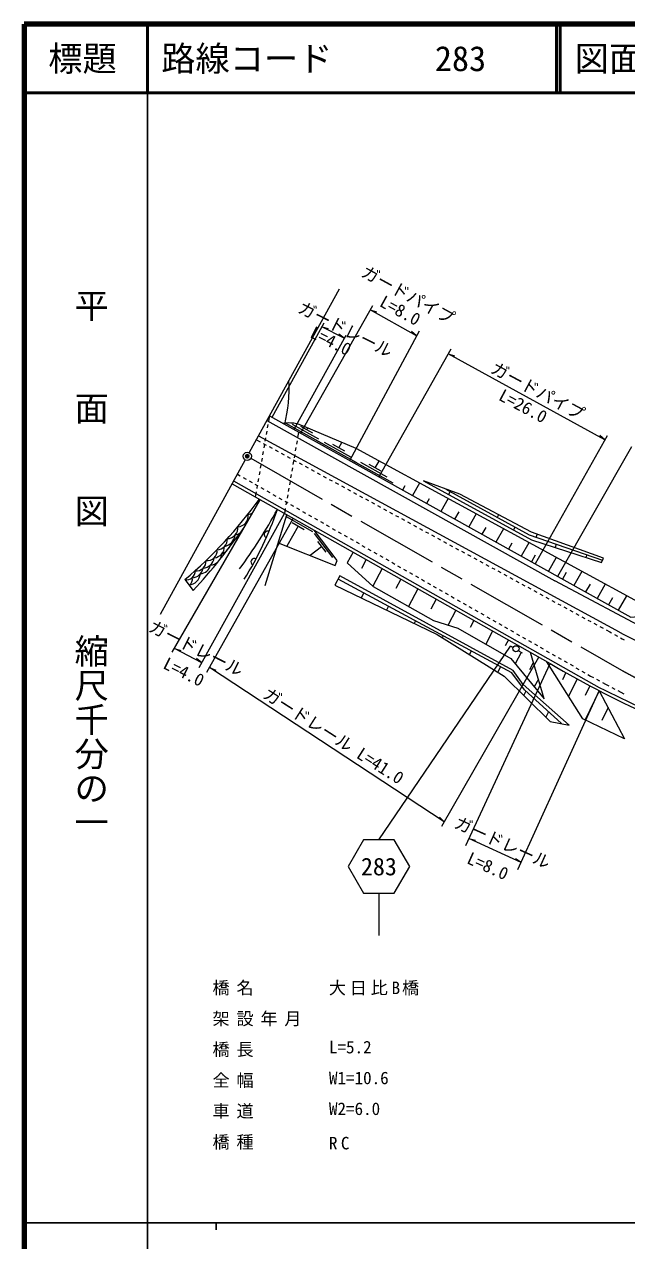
# Model space of a CAD drawing. Units: millimetres, scale not verified. Extents: x 40000 to 680000, y 20000 to 380000.
# Drawn here: x 40000 to 127978, y 202409 to 380000 of the extents above; entities that cross this region are included whole.
import ezdxf
from ezdxf.enums import TextEntityAlignment as Align

# ---------------------------------------------------------------- set-up
doc = ezdxf.new("R2010")
doc.units = ezdxf.units.MM
doc.header["$LTSCALE"] = 1000
doc.header["$PDMODE"] = 32
doc.header["$PDSIZE"] = 500
doc.linetypes.add('CHAIN', pattern=[18.5, 12, -1.5, 3.5, -1.5])
for name, color, linetype, lineweight in [('M-BGD', 7, 'Continuous', 13), ('M-BMK', 2, 'CHAIN', 13), ('M-STR-HTXT', 7, 'Continuous', 13), ('M-TTL', 2, 'Continuous', 140), ('M-TTL-BAND', 7, 'Continuous', 25), ('M-TTL-LINE', 7, 'Continuous', 50), ('M-TTL-TXT', 7, 'Continuous', 13), ('M-WORK', 1, 'Continuous', 13)]:
    doc.layers.add(name, color=color, linetype=linetype, lineweight=lineweight)
doc.layers.add('M-OTRS', color=6, linetype='Continuous')
doc.styles.add('@ＭＳ ゴシック', font='')
doc.styles.add('ＭＳ ゴシック', font='')
doc.styles.get('@ＭＳ ゴシック').set_extended_font_data('@MS Gothic')
doc.styles.get('ＭＳ ゴシック').set_extended_font_data('MS Gothic')

msp = doc.modelspace()

# ---------------------------------------------------------------- linework, layer by layer
at = {"layer": 'M-BGD'}
msp.add_circle((72560, 316938), 600, dxfattribs=at)
at = {"layer": 'M-BMK'}
msp.add_line((73081, 316640), (127238, 285692), dxfattribs=at)
msp.add_arc((173587, 369619), 95874, 241.09037, 260.71574, dxfattribs=at)
at = {"layer": 'M-OTRS'}
msp.add_point((72560, 316938), dxfattribs=at)
at = {"layer": 'M-STR-HTXT'}
for p, q in [((90846, 338889), (80319, 320295)), ((83724, 336371), (76161, 322609)), ((86941, 334582), (79378, 320819)), ((86707, 334157), (85932, 334761)), ((97650, 335202), (87518, 316290)), ((97288, 334527), (96534, 335158)), ((102286, 332558), (91783, 313917)), ((125124, 319897), (114602, 301221)), ((124800, 319322), (124041, 319947)), ((128704, 318304), (117876, 299399)), ((61616, 288309), (74463, 310595)), ((65533, 286103), (77993, 308600)), ((66677, 285436), (79286, 307870)), ((65916, 286794), (65140, 287398)), ((100956, 262916), (115134, 287612)), ((104473, 260113), (116808, 286665)), ((112099, 256589), (123972, 282705)), ((101333, 263572), (100624, 264254)), ((112564, 257612), (111762, 258181))]:
    msp.add_line(p, q, dxfattribs=at)
for points in [[(97288, 334527), (90525, 338322), (91458, 338011)], [(86707, 334157), (83435, 335846), (84378, 335567)], [(124800, 319322), (101918, 331904), (102853, 331600)], [(65916, 286794), (61929, 288852), (62872, 288573)], [(101333, 263572), (67048, 286096), (67956, 285720)], [(112564, 257612), (104946, 261132), (105900, 260894)]]:
    msp.add_lwpolyline(points, dxfattribs=at)
at = {"layer": 'M-TTL'}
for p, q in [((40000, 380000), (40000, 20000)), ((680000, 380000), (40000, 380000))]:
    msp.add_line(p, q, dxfattribs=at)
at = {"layer": 'M-TTL-BAND'}
for p, q in [((58000, 370000), (58000, 20000)), ((40000, 205000), (579000, 205000)), ((68000, 205000), (68000, 204000))]:
    msp.add_line(p, q, dxfattribs=at)
at = {"layer": 'M-TTL-LINE'}
for p, q in [((58000, 380000), (58000, 370000)), ((117750, 380000), (117750, 370000)), ((118250, 380000), (118250, 370000)), ((40000, 370000), (680000, 370000))]:
    msp.add_line(p, q, dxfattribs=at)
at = {"layer": 'M-WORK'}
for p, q in [((85964, 341331), (72849, 317463)), ((75421, 322145), (117496, 298735)), ((75576, 321591), (75490, 321099)), ((75790, 322815), (75662, 322084)), ((75790, 322815), (128574, 293447)), ((83867, 318582), (78136, 321758)), ((83009, 319434), (79160, 321568)), ((74210, 319941), (125188, 292226)), ((75405, 320606), (75319, 320114)), ((80050, 320408), (79923, 319676)), ((82119, 320305), (80370, 321275)), ((81245, 320790), (81396, 321063)), ((73890, 319358), (74443, 319058)), ((74882, 318819), (75321, 318580)), ((75061, 318636), (74975, 318143)), ((75233, 319621), (75147, 319128)), ((75760, 318342), (76200, 318103)), ((79665, 318198), (79579, 317706)), ((79837, 319184), (79751, 318691)), ((88552, 315975), (82667, 319237)), ((87694, 316828), (83845, 318961)), ((86804, 317698), (85055, 318668)), ((85929, 318183), (86357, 318954)), ((72271, 316412), (59857, 293819)), ((74718, 316666), (74632, 316173)), ((74890, 317651), (74804, 317158)), ((76639, 317864), (77078, 317625)), ((77517, 317386), (77957, 317148)), ((78396, 316909), (78835, 316670)), ((79322, 316228), (79236, 315735)), ((79275, 316431), (79714, 316192)), ((79494, 317213), (79408, 316721)), ((93869, 313016), (87985, 316278)), ((91247, 315225), (91809, 316238)), ((74375, 314695), (74289, 314203)), ((74546, 315680), (74460, 315188)), ((79150, 315243), (79064, 314750)), ((80153, 315953), (80592, 315715)), ((81032, 315476), (81471, 315237)), ((81910, 314998), (82349, 314759)), ((82789, 314520), (83228, 314282)), ((93011, 313869), (89163, 316002)), ((92121, 314740), (90372, 315709)), ((70351, 312919), (116808, 286665)), ((70576, 313328), (123187, 283597)), ((71125, 314327), (71519, 314102)), ((71953, 313854), (72387, 313606)), ((72822, 313358), (73256, 313110)), ((73690, 312862), (74124, 312614)), ((74031, 312725), (73945, 312232)), ((74203, 313710), (74117, 313217)), ((78807, 313273), (78721, 312780)), ((78979, 314258), (78893, 313765)), ((83667, 314043), (84107, 313804)), ((84546, 313565), (84985, 313326)), ((85424, 313087), (85864, 312849)), ((86303, 312610), (86742, 312371)), ((95596, 312638), (95231, 311998)), ((97735, 313012), (96692, 311185)), ((73859, 311740), (73732, 311008)), ((74558, 312366), (74992, 312118)), ((75426, 311870), (75860, 311622)), ((76294, 311373), (76729, 311125)), ((77163, 310877), (77597, 310629)), ((78464, 311302), (78378, 310810)), ((78635, 312287), (78549, 311795)), ((87182, 312132), (87621, 311893)), ((88060, 311655), (88499, 311416)), ((88939, 311177), (89378, 310938)), ((102201, 311782), (101959, 311337)), ((78120, 309332), (77993, 308600)), ((78031, 310381), (78465, 310133)), ((78292, 310317), (78206, 309825)), ((78899, 309885), (79333, 309637)), ((79767, 309389), (80202, 309141)), ((89817, 310699), (90256, 310460)), ((90696, 310222), (91135, 309983)), ((91574, 309744), (92014, 309505)), ((92453, 309266), (92892, 309027)), ((99115, 310724), (98731, 310051)), ((101888, 310752), (100824, 308887)), ((75178, 298070), (78348, 308400)), ((78255, 308122), (82081, 305948)), ((79135, 307242), (80874, 306254)), ((80636, 308893), (81070, 308645)), ((81504, 308397), (81938, 308148)), ((82372, 307900), (82806, 307652)), ((83240, 307404), (83675, 307156)), ((93331, 308789), (93771, 308550)), ((94210, 308311), (94649, 308072)), ((95088, 307833), (95528, 307594)), ((95967, 307356), (96406, 307117)), ((103453, 308841), (102839, 307765)), ((105995, 308517), (104909, 306614)), ((109270, 308382), (109064, 308006)), ((80005, 306748), (78334, 303808)), ((82339, 305663), (85011, 302167)), ((84109, 306908), (84543, 306660)), ((84977, 306412), (85411, 306164)), ((85845, 305916), (86279, 305668)), ((96846, 306878), (97285, 306639)), ((97724, 306400), (98163, 306162)), ((98603, 305923), (99042, 305684)), ((107410, 306550), (106834, 305543)), ((109989, 306343), (108882, 304403)), ((111460, 306166), (111680, 306566)), ((114883, 305546), (114729, 305098)), ((83413, 303714), (81752, 302445)), ((82806, 304509), (84020, 302920)), ((86713, 305420), (87147, 305172)), ((87582, 304924), (88016, 304675)), ((88450, 304427), (88884, 304179)), ((89318, 303931), (89752, 303683)), ((99481, 305445), (99920, 305206)), ((100360, 304967), (100799, 304729)), ((101238, 304490), (101678, 304251)), ((102117, 304012), (102556, 303773)), ((111218, 304225), (110732, 303374)), ((113711, 304317), (112584, 302343)), ((117700, 304081), (117547, 303609)), ((90186, 303435), (90620, 303187)), ((91055, 302939), (91489, 302691)), ((91923, 302443), (92357, 302195)), ((92791, 301947), (93225, 301699)), ((102995, 303534), (103435, 303296)), ((103874, 303057), (104313, 302818)), ((104752, 302579), (105192, 302340)), ((105631, 302101), (106070, 301863)), ((114627, 302480), (114076, 301513)), ((117697, 302148), (116549, 300137)), ((122145, 302561), (122014, 302156)), ((89909, 301866), (89227, 300571)), ((92255, 300541), (90897, 297961)), ((93659, 301451), (94093, 301202)), ((94527, 300954), (94962, 300706)), ((95396, 300458), (95830, 300210)), ((106510, 301624), (106949, 301385)), ((107388, 301146), (107827, 300907)), ((108267, 300668), (108706, 300430)), ((109145, 300191), (109585, 299952)), ((63450, 298937), (64662, 297316)), ((94982, 299000), (94268, 297644)), ((96264, 299962), (96698, 299714)), ((97132, 299466), (97566, 299218)), ((98000, 298970), (98435, 298722)), ((98869, 298474), (99303, 298226)), ((110024, 299713), (110463, 299474)), ((110902, 299236), (111342, 298997)), ((111781, 298758), (112220, 298519)), ((134359, 289744), (117496, 298735)), ((119130, 299955), (118587, 299004)), ((121449, 300106), (120282, 298060)), ((89584, 296986), (89201, 296255)), ((97470, 297594), (96115, 295021)), ((99737, 297978), (100171, 297729)), ((100605, 297481), (101039, 297233)), ((101473, 296985), (101908, 296737)), ((112659, 298280), (113099, 298041)), ((113538, 297803), (113977, 297564)), ((114417, 297325), (114856, 297086)), ((115295, 296847), (115734, 296608)), ((122625, 298257), (121975, 297119)), ((124835, 298263), (123650, 296187)), ((127933, 296577), (126731, 294472)), ((93182, 295047), (92882, 294476)), ((100152, 296078), (99380, 294611)), ((102342, 296489), (102776, 296241)), ((103210, 295993), (103644, 295745)), ((104078, 295497), (104512, 295249)), ((104946, 295001), (105380, 294753)), ((116174, 296370), (116613, 296131)), ((117052, 295892), (117491, 295653)), ((117931, 295414), (118370, 295175)), ((118809, 294937), (119249, 294698)), ((125889, 296242), (125325, 295254)), ((103028, 294453), (101896, 292301)), ((105815, 294504), (106249, 294256)), ((106683, 294008), (107117, 293760)), ((107551, 293512), (107985, 293264)), ((119688, 294459), (120127, 294220)), ((120566, 293981), (121006, 293743)), ((121445, 293504), (121884, 293265)), ((122323, 293026), (122763, 292787)), ((97129, 292919), (96922, 292524)), ((105666, 292962), (105114, 291913)), ((108400, 291417), (107394, 289505)), ((108419, 293016), (108853, 292768)), ((109288, 292520), (109722, 292272)), ((110156, 292024), (110590, 291776)), ((111024, 291528), (111458, 291280)), ((123202, 292548), (123641, 292310)), ((124081, 292071), (124520, 291832)), ((124959, 291593), (125512, 291293)), ((125512, 291293), (125766, 291152)), ((101196, 290728), (101040, 290431)), ((110699, 290118), (110252, 289268)), ((111892, 291031), (112326, 290783)), ((112761, 290535), (113195, 290287)), ((113629, 290039), (114063, 289791)), ((114497, 289543), (114931, 289295)), ((126204, 290911), (126642, 290670)), ((127080, 290428), (127334, 290288)), ((127334, 290288), (127592, 290153)), ((91787, 260927), (111019, 289213)), ((105282, 288526), (104997, 287984)), ((110973, 289240), (111393, 288995)), ((112579, 288304), (111696, 286627)), ((112162, 288547), (112699, 288234)), ((115365, 289047), (115799, 288799)), ((116233, 288551), (116668, 288303)), ((117102, 288055), (117536, 287807)), ((109555, 286223), (109137, 285425)), ((114354, 286879), (113760, 285750)), ((117970, 287558), (118404, 287310)), ((118838, 287062), (119272, 286814)), ((119706, 286566), (120141, 286318)), ((120575, 286070), (121009, 285822)), ((115084, 284389), (114490, 283260)), ((119094, 285348), (118589, 284302)), ((120730, 284437), (119496, 281882)), ((121443, 285574), (121877, 285326)), ((122311, 285078), (122705, 284853)), ((122705, 284853), (123146, 284611)), ((123585, 284371), (124023, 284131)), ((113250, 282626), (112939, 282034)), ((123972, 282705), (121908, 278432)), ((122618, 283416), (121927, 281987)), ((124462, 283891), (124904, 283650)), ((124904, 283650), (125350, 283417)), ((125793, 283186), (126236, 282954)), ((126679, 282723), (127125, 282490)), ((127125, 282490), (127576, 282266)), ((116577, 279617), (116173, 278848)), ((125265, 280238), (124367, 278379)), ((91787, 253133), (91787, 246960))]:
    msp.add_line(p, q, dxfattribs=at)
for points in [[(128574, 293447), (133002, 293818), (88465, 318058), (80879, 321283)], [(101550, 312140), (113727, 305440), (124452, 301771)], [(77091, 304304), (85415, 300984), (85698, 301740), (82343, 306142)], [(88009, 302940), (87161, 301398), (90955, 297907), (99772, 292976), (103337, 291843), (111062, 287391), (115921, 281534), (113942, 288285)], [(118472, 277903), (113037, 282819), (111204, 285334), (85837, 299005)], [(123972, 282705), (127645, 275696), (121554, 278600), (116325, 286938)]]:
    msp.add_lwpolyline(points, dxfattribs=at)
for points in [[(98308, 313325), (114095, 304732), (124294, 301415), (124577, 302052), (114052, 305846), (103593, 311394)], [(86074, 299458), (85366, 298109), (100282, 290900), (110105, 284826), (116815, 278215), (119578, 277695), (112835, 283608), (111418, 285665)], [(96287, 257030), (94037, 260927), (89537, 260927), (87287, 257030), (89537, 253133), (94037, 253133)]]:
    msp.add_lwpolyline(points, close=True, dxfattribs=at)
msp.add_circle((111812, 288830), 450, dxfattribs=at)
for centre, radius, start, end in [((56790, 326807), 21879, 346.14476, 3.11854), ((78602, 316544), 5258, 64.3392, 99.43825), ((21864, 348397), 64620, 310.05782, 324.28126), ((8811, 346292), 77595, 323.8222, 331.43122), ((31136, 324659), 48365, 327.95061, 341.34017), ((71137, 308220), 1577, 271.66759, 9.9459), ((70428, 307365), 1955, 345.7273, 356.62984), ((72644, 310068), 1577, 271.66759, 296.3984), ((-9885, 365120), 100770, 317.71181, 324.53989), ((69614, 306485), 1577, 271.66759, 5.78447), ((70428, 307365), 1955, 280.94647, 304.9131), ((69130, 306855), 2750, 343.109, 343.2905), ((75549, 305519), 500, 66.68569, 246.6859), ((67531, 303781), 1702, 277.10855, 359.95734), ((68084, 304861), 1577, 271.66759, 1.75902), ((67651, 305150), 2750, 294.83136, 343.2905), ((68861, 305699), 1955, 280.94647, 352.52888), ((69130, 306855), 2750, 294.83136, 304.08125), ((65903, 302447), 1872, 276.12911, 349.08981), ((66775, 303067), 1372, 260.35698, 9.11277), ((67138, 302739), 1670, 328.8708, 357.10277), ((73601, 301515), 500, 61.45578, 241.36132), ((63716, 300139), 1231, 257.51492, 4.35347), ((64485, 300848), 1639, 271.32548, 350.79723), ((65158, 301607), 1392, 261.13379, 4.42255), ((65638, 301326), 1554, 273.17058, 350.49653), ((67138, 302739), 1670, 271.11237, 313.12075), ((63827, 300026), 1913, 276.88161, 352.42959), ((63541, 298991), 1006, 300.80263, 12.55184), ((178834, 387417), 109267, 240.59614, 262.32833), ((195691, 420896), 155693, 239.55862, 252.53094), ((195320, 423129), 157074, 242.66259, 253.09509)]:
    msp.add_arc(centre, radius, start, end, dxfattribs=at)

# ---------------------------------------------------------------- texts
at = {"layer": 'M-STR-HTXT', "style": 'ＭＳ ゴシック'}
for s, rotation, p in [('ガードパイプ', 331.3, (95363, 339221)), ('ガードレール', 333.3, (86260, 334169)), ('L=8.0', 331.3, (94210, 336944)), ('L=4.0', 333.3, (84114, 332481)), ('ガードパイプ', 331.8, (114311, 325198)), ('L=26.0', 331.8, (112166, 322980)), ('ガードレール', 333.3, (64450, 287613)), ('L=4.0', 333.3, (62649, 284152)), ('ガードレール L=41.0', 327.3, (84379, 274899)), ('ガードレール', 335.8, (109263, 259202)), ('L=8.0', 335.8, (107105, 255781))]:
    msp.add_text(s, height=1833, rotation=rotation, dxfattribs=at).set_placement(p, align=Align.BOTTOM_CENTER)
for s, p in [('L=5.2', (84490, 229205)), ('W1=10.6', (84490, 224705)), ('W2=6.0', (84490, 220205))]:
    msp.add_text(s, height=1833, dxfattribs=at).set_placement(p, align=Align.BOTTOM_LEFT)
at = {"layer": 'M-STR-HTXT', "char_height": 1833, "attachment_point": 7, "style": 'ＭＳ ゴシック'}
for s, insert in [('\\T1.4;橋名', (67490, 238205)), ('\\T1.22;大日比B橋', (84490, 238205)), ('\\T1.4;架設年月', (67490, 233705)), ('\\T1.4;橋長', (67490, 229205)), ('\\T1.4;全幅', (67490, 224705)), ('\\T1.4;車道', (67490, 220205)), ('\\T1.4;橋種', (67490, 215705)), ('\\T1.4;RC', (84490, 215705))]:
    msp.add_mtext(s, dxfattribs=dict(at, insert=insert))
at = {"layer": 'M-TTL-BAND', "style": '@ＭＳ ゴシック'}
for s, p in [('平\u3000\u3000面\u3000\u3000図', (49777, 306475)), ('縮尺千分の一', (49777, 261030))]:
    msp.add_text(s, height=3666, rotation=270, dxfattribs=at).set_placement(p, align=Align.MIDDLE_RIGHT)
at = {"layer": 'M-TTL-TXT', "style": 'ＭＳ ゴシック'}
msp.add_text('標題', height=3666, dxfattribs=at).set_placement((48500, 375000), align=Align.MIDDLE_CENTER)
for s, p in [('路線コード      283', (60000, 375000)), ('図面コード      13-0', (120380, 375000))]:
    msp.add_text(s, height=3666, dxfattribs=at).set_placement(p, align=Align.MIDDLE_LEFT)
at = {"layer": 'M-WORK', "style": 'ＭＳ ゴシック'}
msp.add_text('283', height=2566, dxfattribs=at).set_placement((91787, 257030), align=Align.MIDDLE_CENTER)

doc.saveas('drawing.dxf')
